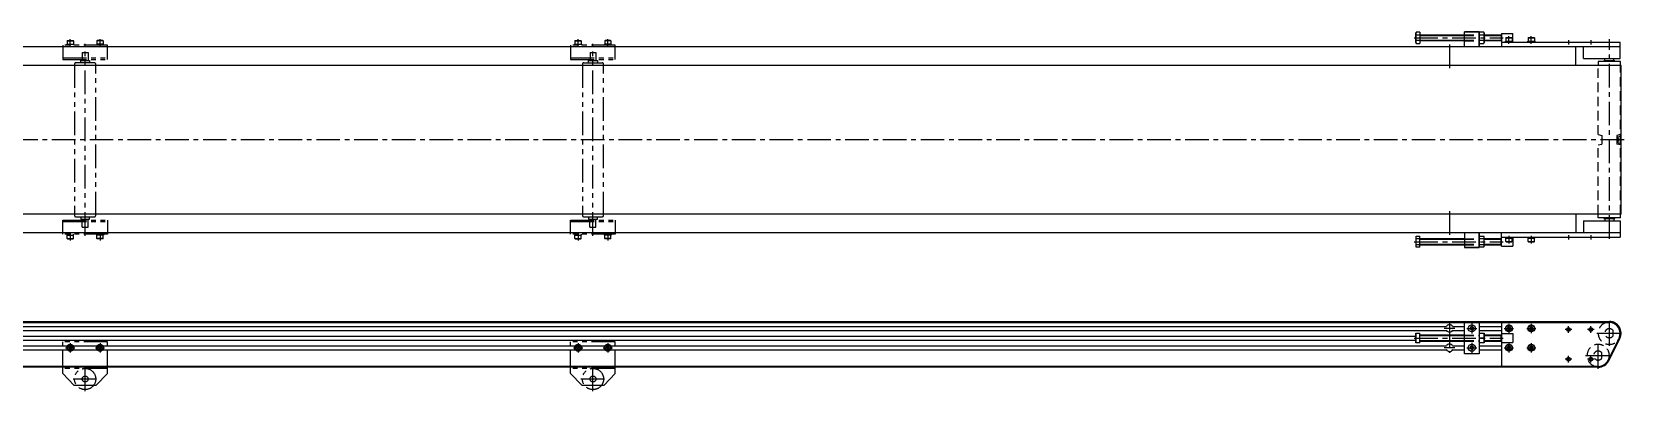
# Model space of a CAD drawing. Extents: x -48 to 4120, y -239 to 446.
# Drawn here: x 1978 to 4120, y -63 to 420 of the extents above; entities that cross this region are included whole.
import ezdxf

# ---------------------------------------------------------------- set-up
doc = ezdxf.new("R2010")
doc.units = 0
for name, pattern in [('CENTER', [50.8, 31.75, -6.35, 6.35, -6.35]), ('DASHED', [19.05, 12.7, -6.35]), ('PHANTOM', [63.5, 31.75, -6.35, 6.35, -6.35, 6.35, -6.35])]:
    doc.linetypes.add(name, pattern=pattern)
doc.layers.get('0').update_dxf_attribs({"linetype": 'CONTINUOUS'})
doc.layers.add('CENTER', color=1, linetype='CENTER')

msp = doc.modelspace()

# ---------------------------------------------------------------- linework, layer by layer
at = {"color": 3, "linetype": 'PHANTOM'}
for p, q in [((2025.7, 407.8), (2026.2, 408.3)), ((2025.7, 407.8), (2025.7, 403.3)), ((2025.7, 407.8), (2034.2, 407.8)), ((2026.2, 408.3), (2033.7, 408.3)), ((2030, 400), (2030, 410.3)), ((2033.7, 408.3), (2034.2, 407.8)), ((2034.2, 407.8), (2034.2, 403.3)), ((2066.3, 408.3), (2065.8, 407.8)), ((2065.8, 407.8), (2065.8, 403.3)), ((2074.3, 407.8), (2065.8, 407.8)), ((2073.8, 408.3), (2066.3, 408.3)), ((2070, 400), (2070, 410.3)), ((2074.3, 407.8), (2073.8, 408.3)), ((2074.3, 407.8), (2074.3, 403.3)), ((2708.8, 407.8), (2709.2, 408.3)), ((2708.8, 407.8), (2717.2, 407.8)), ((2708.8, 407.8), (2708.8, 403.3)), ((2709.2, 408.3), (2716.8, 408.3)), ((2713, 400), (2713, 410.3)), ((2716.8, 408.3), (2717.2, 407.8)), ((2717.2, 407.8), (2717.2, 403.3)), ((2749.2, 408.3), (2748.8, 407.8)), ((2757.2, 407.8), (2748.8, 407.8)), ((2748.8, 407.8), (2748.8, 403.3)), ((2756.8, 408.3), (2749.2, 408.3)), ((2753, 400), (2753, 410.3)), ((2757.2, 407.8), (2756.8, 408.3)), ((2757.2, 407.8), (2757.2, 403.3)), ((2020, 402), (2020, 383)), ((2080, 402), (2020, 402)), ((2025.3, 402), (2025.3, 403.3)), ((2025.3, 403.3), (2034.5, 403.3)), ((2030, 403.3), (2029.7, 402)), ((2030.3, 403.3), (2030, 402)), ((2034.5, 403.3), (2034.5, 402)), ((2046.1, 392.5), (2053.9, 392.5)), ((2046.1, 392.5), (2046.1, 381.5)), ((2050, 146), (2050, 404)), ((2053.9, 392.5), (2053.9, 381.5)), ((2065.5, 403.3), (2065.5, 402)), ((2074.7, 403.3), (2065.5, 403.3)), ((2070, 403.3), (2069.7, 402)), ((2070.3, 403.3), (2070, 402)), ((2074.7, 402), (2074.7, 403.3)), ((2080, 383), (2080, 402)), ((2703, 402), (2703, 383)), ((2763, 402), (2703, 402)), ((2708.4, 403.3), (2717.6, 403.3)), ((2708.4, 402), (2708.4, 403.3)), ((2713, 403.3), (2712.7, 402)), ((2713.3, 403.3), (2713, 402)), ((2717.6, 403.3), (2717.6, 402)), ((2729.1, 392.5), (2736.9, 392.5)), ((2729.1, 392.5), (2729.1, 381.5)), ((2733, 146), (2733, 404)), ((2736.9, 392.5), (2736.9, 381.5)), ((2757.6, 403.3), (2748.4, 403.3)), ((2748.4, 403.3), (2748.4, 402)), ((2753, 403.3), (2752.7, 402)), ((2753.3, 403.3), (2753, 402)), ((2757.6, 402), (2757.6, 403.3)), ((2763, 383), (2763, 402)), ((2020, 385), (2080, 385)), ((2020, 383), (2080, 383)), ((2035.7, 376.5), (2035.7, 173.5)), ((2062.3, 378.5), (2037.7, 378.5)), ((2044, 378.5), (2044, 381.5)), ((2044, 378.5), (2044, 381.5)), ((2044, 381.5), (2056, 381.5)), ((2056, 381.5), (2056, 378.5)), ((2056, 381.5), (2056, 378.5)), ((2064.3, 173.5), (2064.3, 376.5)), ((2703, 385), (2763, 385)), ((2703, 383), (2763, 383)), ((2718.7, 376.5), (2718.7, 173.5)), ((2720.7, 378.5), (2745.3, 378.5)), ((2727, 378.5), (2727, 381.5)), ((2727, 378.5), (2727, 381.5)), ((2727, 381.5), (2739, 381.5)), ((2739, 381.5), (2739, 378.5)), ((2739, 381.5), (2739, 378.5)), ((2747.3, 173.5), (2747.3, 376.5)), ((2037.7, 171.5), (2062.3, 171.5)), ((2044, 171.5), (2044, 168.5)), ((2056, 168.5), (2056, 171.5)), ((2720.7, 171.5), (2745.3, 171.5)), ((2727, 171.5), (2727, 168.5)), ((2739, 168.5), (2739, 171.5)), ((2020, 167), (2080, 167)), ((2020, 148), (2020, 167)), ((2020, 165), (2080, 165)), ((2030, 150), (2030, 139.7)), ((2044, 168.5), (2056, 168.5)), ((2046, 157.5), (2046, 168.5)), ((2046, 157.5), (2054, 157.5)), ((2054, 157.5), (2054, 168.5)), ((2070, 150), (2070, 139.7)), ((2080, 167), (2080, 148)), ((2703, 167), (2763, 167)), ((2703, 148), (2703, 167)), ((2703, 165), (2763, 165)), ((2713, 150), (2713, 139.7)), ((2727, 168.5), (2739, 168.5)), ((2729, 157.5), (2729, 168.5)), ((2729, 157.5), (2737, 157.5)), ((2737, 157.5), (2737, 168.5)), ((2753, 150), (2753, 139.7)), ((2763, 167), (2763, 148)), ((2080, 148), (2020, 148)), ((2025.3, 148), (2025.3, 146.7)), ((2025.3, 146.7), (2034.5, 146.7)), ((2025.7, 142.2), (2025.7, 146.7)), ((2025.7, 142.2), (2026.2, 141.7)), ((2025.7, 142.2), (2034.2, 142.2)), ((2026.2, 141.7), (2033.7, 141.7)), ((2030, 146.7), (2029.7, 148)), ((2030.3, 146.7), (2030, 148)), ((2033.7, 141.7), (2034.2, 142.2)), ((2034.2, 142.2), (2034.2, 146.7)), ((2034.5, 146.7), (2034.5, 148)), ((2065.5, 146.7), (2065.5, 148)), ((2074.7, 146.7), (2065.5, 146.7)), ((2065.8, 142.2), (2065.8, 146.7)), ((2066.3, 141.7), (2065.8, 142.2)), ((2074.3, 142.2), (2065.8, 142.2)), ((2073.8, 141.7), (2066.3, 141.7)), ((2070, 146.7), (2069.7, 148)), ((2070.3, 146.7), (2070, 148)), ((2074.3, 142.2), (2073.8, 141.7)), ((2074.3, 142.2), (2074.3, 146.7)), ((2074.7, 148), (2074.7, 146.7)), ((2763, 148), (2703, 148)), ((2708.4, 148), (2708.4, 146.7)), ((2708.4, 146.7), (2717.6, 146.7)), ((2708.8, 142.2), (2708.8, 146.7)), ((2708.8, 142.2), (2717.2, 142.2)), ((2708.8, 142.2), (2709.2, 141.7)), ((2709.2, 141.7), (2716.8, 141.7)), ((2713, 146.7), (2712.7, 148)), ((2713.3, 146.7), (2713, 148)), ((2716.8, 141.7), (2717.2, 142.2)), ((2717.2, 142.2), (2717.2, 146.7)), ((2717.6, 146.7), (2717.6, 148)), ((2748.4, 146.7), (2748.4, 148)), ((2757.6, 146.7), (2748.4, 146.7)), ((2748.8, 142.2), (2748.8, 146.7)), ((2757.2, 142.2), (2748.8, 142.2)), ((2749.2, 141.7), (2748.8, 142.2)), ((2756.8, 141.7), (2749.2, 141.7)), ((2753, 146.7), (2752.7, 148)), ((2753.3, 146.7), (2753, 148)), ((2757.2, 142.2), (2756.8, 141.7)), ((2757.2, 142.2), (2757.2, 146.7)), ((2757.6, 148), (2757.6, 146.7)), ((2080, 3.5), (2020, 3.5)), ((2020, -39.3), (2020, 3.5)), ((2030, 1.7), (2030, -10.8)), ((2030.3, -0.3), (2030.3, 0.1)), ((2070, 1.7), (2070, -10.8)), ((2070.3, -0.3), (2070.3, 0.1)), ((2080, -39.3), (2080, 3.5)), ((2763, 3.5), (2703, 3.5)), ((2703, -39.3), (2703, 3.5)), ((2713, 1.7), (2713, -10.8)), ((2713.3, -0.3), (2713.3, 0.1)), ((2753, 1.7), (2753, -10.8)), ((2753.3, -0.3), (2753.3, 0.1)), ((2763, -39.3), (2763, 3.5)), ((2023.8, -4.5), (2036.2, -4.5)), ((2030, -2.2), (2028, -3.3)), ((2028, -3.3), (2028, -5.7)), ((2028, -5.7), (2030, -6.8)), ((2032, -3.3), (2030, -2.2)), ((2030, -6.8), (2032, -5.7)), ((2032, -5.7), (2032, -3.3)), ((2063.8, -4.5), (2076.2, -4.5)), ((2070, -2.2), (2068, -3.3)), ((2068, -3.3), (2068, -5.7)), ((2068, -5.7), (2070, -6.8)), ((2072, -3.3), (2070, -2.2)), ((2070, -6.8), (2072, -5.7)), ((2072, -5.7), (2072, -3.3)), ((2706.8, -4.5), (2719.2, -4.5)), ((2713, -2.2), (2711, -3.3)), ((2711, -3.3), (2711, -5.7)), ((2711, -5.7), (2713, -6.8)), ((2715, -3.3), (2713, -2.2)), ((2713, -6.8), (2715, -5.7)), ((2715, -5.7), (2715, -3.3)), ((2746.8, -4.5), (2759.2, -4.5)), ((2753, -2.2), (2751, -3.3)), ((2751, -3.3), (2751, -5.7)), ((2751, -5.7), (2753, -6.8)), ((2755, -3.3), (2753, -2.2)), ((2753, -6.8), (2755, -5.7)), ((2755, -5.7), (2755, -3.3)), ((2080, -30.5), (2020, -30.5)), ((2080, -32.5), (2020, -32.5)), ((2035, -55), (2020, -39.3)), ((2050, -62.8), (2050, -30.2)), ((2065, -55), (2080, -39.3)), ((2763, -30.5), (2703, -30.5)), ((2763, -32.5), (2703, -32.5)), ((2718, -55), (2703, -39.3)), ((2733, -62.8), (2733, -30.2)), ((2748, -55), (2763, -39.3)), ((2033.7, -46.5), (2066.3, -46.5)), ((2035, -55), (2065, -55)), ((2716.7, -46.5), (2749.3, -46.5)), ((2718, -55), (2748, -55))]:
    msp.add_line(p, q, dxfattribs=at)
at = {"color": 7, "linetype": 'CONTINUOUS'}
for p, q in [((3839.7, 418.5), (3840.3, 419.5)), ((3839.7, 405.5), (3839.7, 418.5)), ((3845, 419.5), (3840.3, 419.5)), ((3840.3, 415.8), (3845, 415.8)), ((3845, 408.2), (3840.3, 408.2)), ((3845, 419.5), (3845, 404.5)), ((3845, 416), (3905, 416)), ((3905, 408), (3845, 408)), ((3925, 420), (3905, 420)), ((3905, 420), (3925, 420)), ((3905, 420), (3925, 420)), ((3905, 400), (3905, 420)), ((3905, 400), (3905, 420)), ((3925, 400), (3925, 420)), ((3925, 420), (3925, 400)), ((3931.2, 419.5), (3925, 419.5)), ((3925, 404.5), (3925, 419.5)), ((3925, 415.8), (3931.2, 415.8)), ((3931.2, 408.2), (3925, 408.2)), ((3931.8, 418.5), (3931.2, 419.5)), ((3931.8, 418.5), (3931.8, 405.5)), ((3931.8, 416), (3954.3, 416)), ((3954.3, 408), (3931.8, 408)), ((3954.3, 416), (3955, 415.3)), ((3954.3, 416), (3954.3, 408)), ((3955, 408.7), (3954.3, 408)), ((3955, 418), (3955, 400)), ((3955, 418), (3970, 418)), ((3960.4, 407.3), (3969.6, 407.3)), ((3960.4, 406), (3960.4, 407.3)), ((3960.7, 411.8), (3961.2, 412.3)), ((3960.7, 411.8), (3969.2, 411.8)), ((3960.7, 411.8), (3960.7, 407.3)), ((3961.2, 412.3), (3968.7, 412.3)), ((3965, 407.3), (3964.7, 406)), ((3965.3, 407.3), (3965, 406)), ((3968.7, 412.3), (3969.2, 411.8)), ((3969.2, 411.8), (3969.2, 407.3)), ((3969.6, 407.3), (3969.6, 406)), ((3970, 406), (3970, 418)), ((3990.4, 407.3), (3999.6, 407.3)), ((3990.4, 406), (3990.4, 407.3)), ((3990.8, 411.8), (3991.3, 412.3)), ((3990.8, 411.8), (3999.3, 411.8)), ((3990.8, 411.8), (3990.8, 407.3)), ((3991.3, 412.3), (3998.8, 412.3)), ((3995, 407.3), (3994.7, 406)), ((3995.3, 407.3), (3995, 406)), ((3998.8, 412.3), (3999.3, 411.8)), ((3999.3, 411.8), (3999.3, 407.3)), ((3999.6, 407.3), (3999.6, 406)), ((4114.5, 400), (-29.5, 400)), ((3839.7, 405.5), (3840.3, 404.5)), ((3840.3, 404.5), (3845, 404.5)), ((3925, 404.5), (3931.2, 404.5)), ((3931.8, 405.5), (3931.2, 404.5)), ((3955, 406), (4114.5, 406)), ((4055, 375), (4055, 400)), ((4065, 384), (4065, 400)), ((4114.5, 384), (4114.5, 406)), ((4115.8, 375), (-30.8, 375)), ((4065, 384), (4114.5, 384)), ((4115, 380), (4085, 380)), ((4085, 380), (4085, 375)), ((4107.5, 381), (4092.5, 381)), ((4092.5, 381), (4092.5, 380)), ((4094, 381.1), (4094, 384)), ((4094, 381.1), (4106, 381.1)), ((4094.6, 381.1), (4094, 381.1)), ((4094.6, 381), (4094.6, 381.1)), ((4105.4, 381), (4105.4, 381.1)), ((4105.4, 381.1), (4106, 381.1)), ((4106, 381.1), (4106, 384)), ((4107.5, 380), (4107.5, 381)), ((4115, 375), (4115, 380)), ((4115.8, 175), (4115.8, 375)), ((4115.8, 175), (-30.8, 175)), ((4055, 175), (4055, 150)), ((4085, 170), (4085, 175)), ((4115, 170), (4115, 175)), ((4114.5, 150), (-29.5, 150)), ((3905, 150), (3905, 130)), ((3905, 150), (3905, 130)), ((3925, 150), (3925, 130)), ((3925, 130), (3925, 150)), ((3955, 132), (3955, 150)), ((4065, 166), (4114.5, 166)), ((4065, 166), (4065, 150)), ((4115, 170), (4085, 170)), ((4092.5, 170), (4092.5, 169)), ((4092.5, 169), (4107.5, 169)), ((4106, 168.8), (4094, 168.8)), ((4094.6, 168.8), (4094, 168.8)), ((4094, 168.8), (4094, 166)), ((4094.6, 169), (4094.6, 168.8)), ((4105.4, 169), (4105.4, 168.8)), ((4105.4, 168.8), (4106, 168.8)), ((4106, 168.8), (4106, 166)), ((4107.5, 169), (4107.5, 170)), ((4114.5, 166), (4114.5, 144)), ((3839.7, 144.5), (3840.3, 145.5)), ((3839.7, 144.5), (3839.7, 131.5)), ((3839.7, 131.5), (3840.3, 130.5)), ((3840.3, 145.5), (3845, 145.5)), ((3845, 141.8), (3840.3, 141.8)), ((3840.3, 134.2), (3845, 134.2)), ((3845, 130.5), (3840.3, 130.5)), ((3845, 130.5), (3845, 145.5)), ((3905, 142), (3845, 142)), ((3845, 134), (3905, 134)), ((3925, 130), (3905, 130)), ((3905, 130), (3925, 130)), ((3905, 130), (3925, 130)), ((3925, 145.5), (3931.2, 145.5)), ((3925, 145.5), (3925, 130.5)), ((3931.2, 141.8), (3925, 141.8)), ((3925, 134.2), (3931.2, 134.2)), ((3931.2, 130.5), (3925, 130.5)), ((3931.8, 144.5), (3931.2, 145.5)), ((3931.8, 131.5), (3931.2, 130.5)), ((3931.8, 131.5), (3931.8, 144.5)), ((3954.3, 142), (3931.8, 142)), ((3931.8, 134), (3954.3, 134)), ((3955, 141.3), (3954.3, 142)), ((3954.3, 134), (3954.3, 142)), ((3954.3, 134), (3955, 134.7)), ((3955, 144), (4114.5, 144)), ((3955, 132), (3970, 132)), ((3960.4, 144), (3960.4, 142.7)), ((3960.4, 142.7), (3969.6, 142.7)), ((3960.7, 138.2), (3960.7, 142.7)), ((3960.7, 138.2), (3969.2, 138.2)), ((3960.7, 138.2), (3961.2, 137.7)), ((3961.2, 137.7), (3968.7, 137.7)), ((3965, 142.7), (3964.7, 144)), ((3965.3, 142.7), (3965, 144)), ((3968.7, 137.7), (3969.2, 138.2)), ((3969.2, 138.2), (3969.2, 142.7)), ((3969.6, 142.7), (3969.6, 144)), ((3970, 144), (3970, 132)), ((3990.4, 144), (3990.4, 142.7)), ((3990.4, 142.7), (3999.6, 142.7)), ((3990.8, 138.2), (3990.8, 142.7)), ((3990.8, 138.2), (3999.3, 138.2)), ((3990.8, 138.2), (3991.3, 137.7)), ((3991.3, 137.7), (3998.8, 137.7)), ((3995, 142.7), (3994.7, 144)), ((3995.3, 142.7), (3995, 144)), ((3998.8, 137.7), (3999.3, 138.2)), ((3999.3, 138.2), (3999.3, 142.7)), ((3999.6, 142.7), (3999.6, 144)), ((4065, 144), (4114.5, 144)), ((0, 30.8), (4100, 30.8)), ((4100, 30), (0, 30)), ((0, 29.5), (4100, 29.5)), ((304.2, 24.1), (3880.8, 24.1)), ((3889.2, 24.1), (3905, 24.1)), ((3905, -12.5), (3905, 29.5)), ((3905, 29.5), (3925, 29.5)), ((3915, 23.9), (3912.9, 22.7)), ((3912.9, 22.7), (3912.9, 20.3)), ((3915, 23.9), (3917.1, 22.7)), ((3917.1, 22.7), (3917.1, 20.3)), ((3925, 29.5), (3925, -12.5)), ((3925, 24.1), (3955, 24.1)), ((3955, 29.5), (3955, -29.5)), ((3965, 23.8), (3963, 22.7)), ((3963, 22.7), (3963, 20.3)), ((3965, 26.1), (3965, 25.7)), ((3967, 22.7), (3965, 23.8)), ((3965.3, 26.1), (3965.3, 25.7)), ((3967, 20.3), (3967, 22.7)), ((3995, 23.8), (3993, 22.7)), ((3993, 22.7), (3993, 20.3)), ((3995, 26.1), (3995, 25.7)), ((3997, 22.7), (3995, 23.8)), ((3995.3, 26.1), (3995.3, 25.7)), ((3997, 20.3), (3997, 22.7)), ((4100, 30.9), (4100, 30.9)), ((304.2, 11.1), (3839.7, 11.1)), ((304.3, 18.9), (3880.7, 18.9)), ((304.3, 5.9), (3839.7, 5.9)), ((3839.7, 2), (3839.7, 15)), ((3839.7, 15), (3845, 15)), ((3845, 2), (3839.7, 2)), ((3840.3, 8.5), (3845, 8.5)), ((3845, 2), (3845, 15)), ((3905, 12.5), (3845, 12.5)), ((3845, 4.5), (3905, 4.5)), ((3889.3, 18.9), (3905, 18.9)), ((3915, 19.1), (3912.9, 20.3)), ((3915, 19.1), (3917.1, 20.3)), ((3925, 18.9), (3955, 18.9)), ((3925, 15), (3925, 2)), ((3925, 15), (3931.8, 15)), ((3931.8, 2), (3925, 2)), ((3931.2, 8.5), (3925.6, 8.5)), ((3931.8, 15), (3931.8, 2)), ((3954.3, 12.5), (3931.8, 12.5)), ((3931.8, 4.5), (3954.3, 4.5)), ((3955, 11.8), (3954.3, 12.5)), ((3954.3, 4.5), (3954.3, 12.5)), ((3954.3, 4.5), (3955, 5.2)), ((3955, 14.5), (3970, 14.5)), ((3955, 2.5), (3970, 2.5)), ((3963, 20.3), (3965, 19.2)), ((3965, 19.2), (3967, 20.3)), ((3965, 0.1), (3965, -0.3)), ((3965.3, 0.1), (3965.3, -0.3)), ((3970, 14.5), (3970, 2.5)), ((3993, 20.3), (3995, 19.2)), ((3995, 19.2), (3997, 20.3)), ((3995, 0.1), (3995, -0.3)), ((3995.3, 0.1), (3995.3, -0.3)), ((4113, 8.5), (4098, -21.5)), ((4098.4, -21.7), (4113.4, 8.3)), ((4099.1, -22.1), (4114.1, 7.9)), ((304.2, -1.9), (3880.8, -1.9)), ((304.3, -7.1), (3880.7, -7.1)), ((3889.2, -1.9), (3905, -1.9)), ((3889.3, -7.1), (3905, -7.1)), ((3925, -12.5), (3905, -12.5)), ((3915, -2), (3912.9, -3.3)), ((3912.9, -3.3), (3912.9, -5.7)), ((3915, -6.9), (3912.9, -5.7)), ((3915, -2), (3917.1, -3.3)), ((3915, -6.9), (3917.1, -5.7)), ((3917.1, -3.3), (3917.1, -5.7)), ((3925, -1.9), (3955, -1.9)), ((3925, -7.1), (3955, -7.1)), ((3965, -2.2), (3963, -3.3)), ((3963, -3.3), (3963, -5.7)), ((3963, -5.7), (3965, -6.8)), ((3967, -3.3), (3965, -2.2)), ((3965, -6.8), (3967, -5.7)), ((3967, -5.7), (3967, -3.3)), ((3995, -2.2), (3993, -3.3)), ((3993, -3.3), (3993, -5.7)), ((3993, -5.7), (3995, -6.8)), ((3997, -3.3), (3995, -2.2)), ((3995, -6.8), (3997, -5.7)), ((3997, -5.7), (3997, -3.3)), ((4085, -29.5), (75, -29.5)), ((4085, -30), (1367.4, -30)), ((4085, -30.8), (1367.4, -30.8))]:
    msp.add_line(p, q, dxfattribs=at)
at = {"color": 3, "linetype": 'CONTINUOUS'}
for p, q in [((3845, 415.3), (3905, 415.3)), ((3845, 408.7), (3905, 408.7)), ((3931.8, 415.3), (3955, 415.3)), ((3931.8, 408.7), (3955, 408.7)), ((3845, 141.3), (3905, 141.3)), ((3845, 134.7), (3905, 134.7)), ((3931.8, 141.3), (3955, 141.3)), ((3931.8, 134.7), (3955, 134.7)), ((3845, 11.8), (3905, 11.8)), ((3845, 5.2), (3905, 5.2)), ((3931.8, 11.8), (3955, 11.8)), ((3931.8, 5.2), (3955, 5.2))]:
    msp.add_line(p, q, dxfattribs=at)
at = {"color": 3, "linetype": 'DASHED'}
for p, q in [((3905, 416), (3925, 416)), ((3905, 415.3), (3925, 415.3)), ((3905, 408.7), (3925, 408.7)), ((3905, 408), (3925, 408)), ((4085, 282), (4085, 375)), ((4115, 175), (4115, 375)), ((4085, 282), (4090, 280.9)), ((4090, 280.9), (4090, 269.1)), ((4115, 282), (4110, 280.9)), ((4110, 280.9), (4110, 269.1)), ((4112, 278.9), (4115, 280)), ((4112, 276), (4112, 278.9)), ((4085, 268), (4090, 269.1)), ((4085, 175), (4085, 268)), ((4115, 268), (4110, 269.1)), ((4112, 271.1), (4112, 274)), ((4112, 271.1), (4115, 270)), ((3905, 142), (3925, 142)), ((3905, 141.3), (3925, 141.3)), ((3905, 134.7), (3925, 134.7)), ((3905, 134), (3925, 134)), ((3905, 12.5), (3925, 12.5)), ((3905, 11.8), (3925, 11.8)), ((3905, 5.2), (3925, 5.2)), ((3905, 4.5), (3925, 4.5)), ((4104.6, 19), (4104.6, 11)), ((4089.6, -11), (4089.6, -19))]:
    msp.add_line(p, q, dxfattribs=at)
at = {"color": 7, "linetype": 'CONTINUOUS'}
for centre, radius in [((3915, 21.5), 4.75), ((3965, 21.5), 4.6), ((3965, 21.5), 4.25), ((3995, 21.5), 4.6), ((3995, 21.5), 4.25), ((4045, 20), 2.07), ((4075, 20), 2.07), ((3915, -4.5), 4.75), ((3965, -4.5), 4.6), ((3995, -4.5), 4.6), ((3965, -4.5), 4.25), ((3995, -4.5), 4.25), ((4045, -20), 2.07), ((4075, -20), 2.07)]:
    msp.add_circle(centre, radius, dxfattribs=at)
at = {"color": 3, "linetype": 'CONTINUOUS'}
for centre in [(4045, 20), (4075, 20), (4045, -20), (4075, -20)]:
    msp.add_circle(centre, 2.5, dxfattribs=at)
at = {"color": 3, "linetype": 'PHANTOM'}
for centre, radius in [((2030, -4.5), 4.6), ((2070, -4.5), 4.6), ((2713, -4.5), 4.6), ((2753, -4.5), 4.6), ((2030, -4.5), 4.25), ((2030, -4.5), 3.75), ((2070, -4.5), 4.25), ((2070, -4.5), 3.75), ((2713, -4.5), 4.25), ((2713, -4.5), 3.75), ((2753, -4.5), 4.25), ((2753, -4.5), 3.75), ((2050, -46.5), 14.3), ((2050, -46.5), 4), ((2733, -46.5), 14.3), ((2733, -46.5), 4)]:
    msp.add_circle(centre, radius, dxfattribs=at)
at = {"color": 7, "linetype": 'CONTINUOUS'}
for centre, radius, start, end in [((3843, 417.6), 3.32, 154.3842, 214.3842), ((3852.1, 412), 12.4, 162.412, 197.588), ((3843, 406.4), 3.32, 145.6158, 205.6158), ((3928.5, 417.6), 3.32, 325.6158, 25.6158), ((3919.4, 412), 12.4, 342.412, 17.588), ((3928.5, 406.4), 3.32, 334.3842, 34.3842), ((3843, 143.6), 3.32, 154.3842, 214.3842), ((3852.1, 138), 12.4, 162.412, 197.588), ((3843, 132.4), 3.32, 145.6158, 205.6158), ((3928.5, 143.6), 3.32, 325.6158, 25.6158), ((3919.4, 138), 12.4, 342.412, 17.588), ((3928.5, 132.4), 3.32, 334.3842, 34.3842), ((3885, 21.5), 5, 31.7926, 148.2074), ((4100, 15), 15, 318.5998, 104.8351), ((4100, 15), 15.8, 333.4349, 90), ((4100, 15), 14.5, 333.4349, 90), ((3849.1, 11.7), 9.39, 159.7438, 200.2562), ((3849.1, 5.2), 9.39, 159.7438, 200.2562), ((3885, 21.5), 5, 210.8741, 329.1259), ((3885, -4.5), 5, 31.7926, 148.2074), ((3922.4, 11.7), 9.39, 339.7438, 20.2562), ((3922.4, 5.2), 9.39, 339.7438, 20.2562), ((3885, -4.5), 5, 210.8741, 329.1259), ((4085, -15), 15, 255.1649, 348.2701), ((4085, -15), 14.5, 270, 333.4349), ((4085, -15), 15.8, 270, 333.4349)]:
    msp.add_arc(centre, radius, start, end, dxfattribs=at)
at = {"color": 3, "linetype": 'PHANTOM'}
for centre, start, end in [((2037.7, 376.5), 90, 180), ((2037.7, 376.5), 90, 180), ((2062.3, 376.5), 0, 90), ((2062.3, 376.5), 0, 90), ((2720.7, 376.5), 90, 180), ((2720.7, 376.5), 90, 180), ((2745.3, 376.5), 0, 90), ((2745.3, 376.5), 0, 90), ((2037.7, 173.5), 180, 270), ((2062.3, 173.5), 270, 0), ((2720.7, 173.5), 180, 270), ((2745.3, 173.5), 270, 0)]:
    msp.add_arc(centre, 2, start, end, dxfattribs=at)
at = {"color": 3, "linetype": 'DASHED'}
for centre, radius, start, end in [((4112, 275), 1, 270, 90), ((4100, 15), 15, 104.8351, 318.5998), ((4100, 15), 6.1, 41.0534, 318.9466), ((4085, -15), 15, 348.2701, 255.1649), ((4085, -15), 6.1, 41.0534, 318.9466)]:
    msp.add_arc(centre, radius, start, end, dxfattribs=at)
at = {"layer": 'CENTER', "color": 1, "linetype": 'CENTER'}
for p, q in [((3837.7, 412), (3957, 412)), ((3965, 404), (3965, 414.3)), ((3995, 404), (3995, 414.3)), ((4045, 409), (4045, 403)), ((4075, 409), (4075, 403)), ((4100, 142), (4100, 410)), ((3885, 403), (3885, 371)), ((4119.9, 275), (-32.9, 275)), ((3885, 179), (3885, 147)), ((3837.7, 138), (3957, 138)), ((3965, 146), (3965, 135.7)), ((3995, 146), (3995, 135.7)), ((4045, 147), (4045, 141)), ((4075, 147), (4075, 141)), ((3892, 21.5), (3878, 21.5)), ((3885, 28.5), (3885, -11.5)), ((3908.3, 21.5), (3921.8, 21.5)), ((3915, 28.3), (3915, 14.8)), ((3958.7, 21.5), (3971.2, 21.5)), ((3965, 27.7), (3965, 15.2)), ((3988.8, 21.5), (4001.3, 21.5)), ((3995, 27.7), (3995, 15.2)), ((4045, 15.5), (4045, 24.5)), ((4075, 15.5), (4075, 24.5)), ((4100, -2), (4100, 32.9)), ((3837.7, 8.5), (3957, 8.5)), ((3915, 2.3), (3915, -11.2)), ((3965, 1.7), (3965, -10.8)), ((3995, 1.7), (3995, -10.8)), ((4049.5, 20), (4040.5, 20)), ((4079.5, 20), (4070.5, 20)), ((4083, 15), (4117.9, 15)), ((4085, -32.9), (4085, 2)), ((3892, -4.5), (3878, -4.5)), ((3908.3, -4.5), (3921.8, -4.5)), ((3958.7, -4.5), (3971.2, -4.5)), ((3988.8, -4.5), (4001.3, -4.5)), ((4049.5, -20), (4040.5, -20)), ((4045, -24.5), (4045, -15.5)), ((4068, -15), (4102, -15)), ((4079.5, -20), (4070.5, -20)), ((4075, -24.5), (4075, -15.5))]:
    msp.add_line(p, q, dxfattribs=at)

doc.saveas('drawing.dxf')
